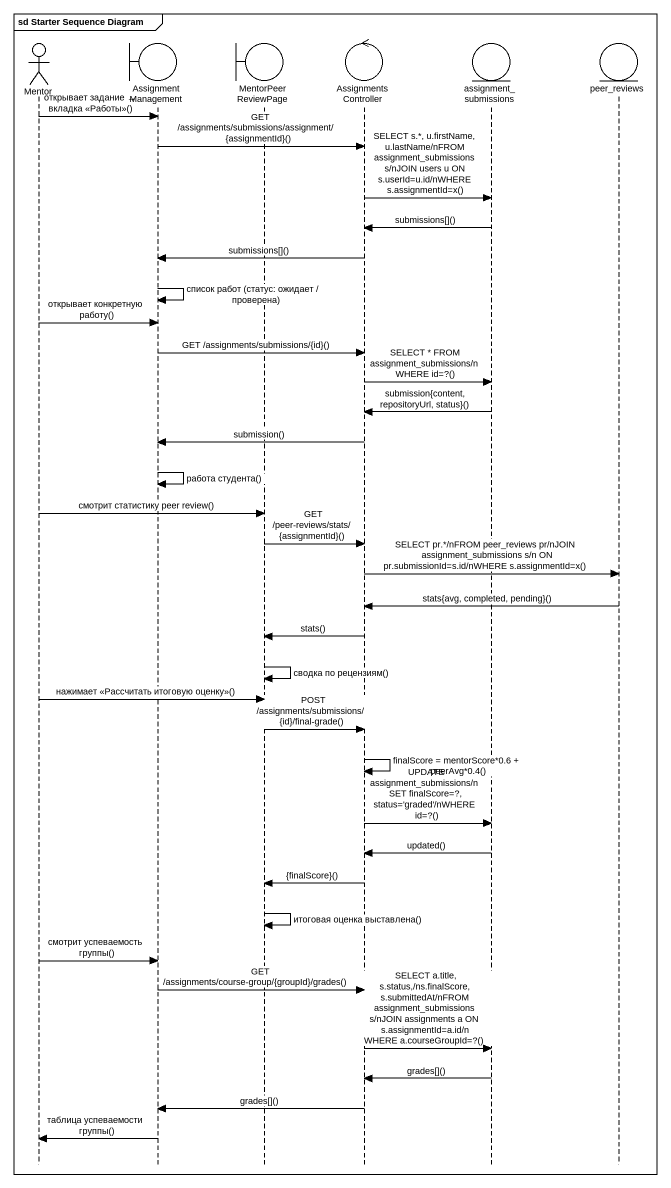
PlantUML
@startuml
mainframe sd Starter Sequence Diagram
hide footbox
actor Mentor
boundary AssignmentManagement
boundary MentorPeerReviewPage
control AssignmentsController
entity assignment_submissions
entity peer_reviews

Mentor -> AssignmentManagement : открывает задание → вкладка <<Работы>>()
AssignmentManagement -> AssignmentsController : GET /assignments/submissions/assignment/{assignmentId}()
AssignmentsController -> assignment_submissions : SELECT s.*, u.firstName, u.lastName/nFROM assignment_submissions s/nJOIN users u ON s.userId=u.id/nWHERE s.assignmentId=x()
assignment_submissions -> AssignmentsController : submissions[]()
AssignmentsController -> AssignmentManagement : submissions[]()
AssignmentManagement -> AssignmentManagement : список работ (статус: ожидает / проверена)
Mentor -> AssignmentManagement : открывает конкретную работу()
AssignmentManagement -> AssignmentsController : GET /assignments/submissions/{id}()
AssignmentsController -> assignment_submissions : SELECT * FROM assignment_submissions/nWHERE id=?()
assignment_submissions -> AssignmentsController : submission{content, repositoryUrl, status}()
AssignmentsController -> AssignmentManagement : submission()
AssignmentManagement -> AssignmentManagement : работа студента()
Mentor -> MentorPeerReviewPage : смотрит статистику peer review()
MentorPeerReviewPage -> AssignmentsController : GET /peer-reviews/stats/{assignmentId}()
AssignmentsController -> peer_reviews : SELECT pr.*/nFROM peer_reviews pr/nJOIN assignment_submissions s/n ON pr.submissionId=s.id/nWHERE s.assignmentId=x()
peer_reviews -> AssignmentsController : stats{avg, completed, pending}()
AssignmentsController -> MentorPeerReviewPage : stats()
MentorPeerReviewPage -> MentorPeerReviewPage : сводка по рецензиям()
Mentor -> MentorPeerReviewPage : нажимает <<Рассчитать итоговую оценку>>()
MentorPeerReviewPage -> AssignmentsController : POST /assignments/submissions/{id}/final-grade()
AssignmentsController -> AssignmentsController : finalScore = mentorScore*0.6 + peerAvg*0.4()
AssignmentsController -> assignment_submissions : UPDATE assignment_submissions/nSET finalScore=?, status='graded'/nWHERE id=?()
assignment_submissions -> AssignmentsController : updated()
AssignmentsController -> MentorPeerReviewPage : {finalScore}()
MentorPeerReviewPage -> MentorPeerReviewPage : итоговая оценка выставлена()
Mentor -> AssignmentManagement : смотрит успеваемость группы()
AssignmentManagement -> AssignmentsController : GET /assignments/course-group/{groupId}/grades()
AssignmentsController -> assignment_submissions : SELECT a.title, s.status,/ns.finalScore, s.submittedAt/nFROM assignment_submissions s/nJOIN assignments a ON s.assignmentId=a.id/nWHERE a.courseGroupId=?()
assignment_submissions -> AssignmentsController : grades[]()
AssignmentsController -> AssignmentManagement : grades[]()
AssignmentManagement -> Mentor : таблица успеваемости группы()
@enduml
